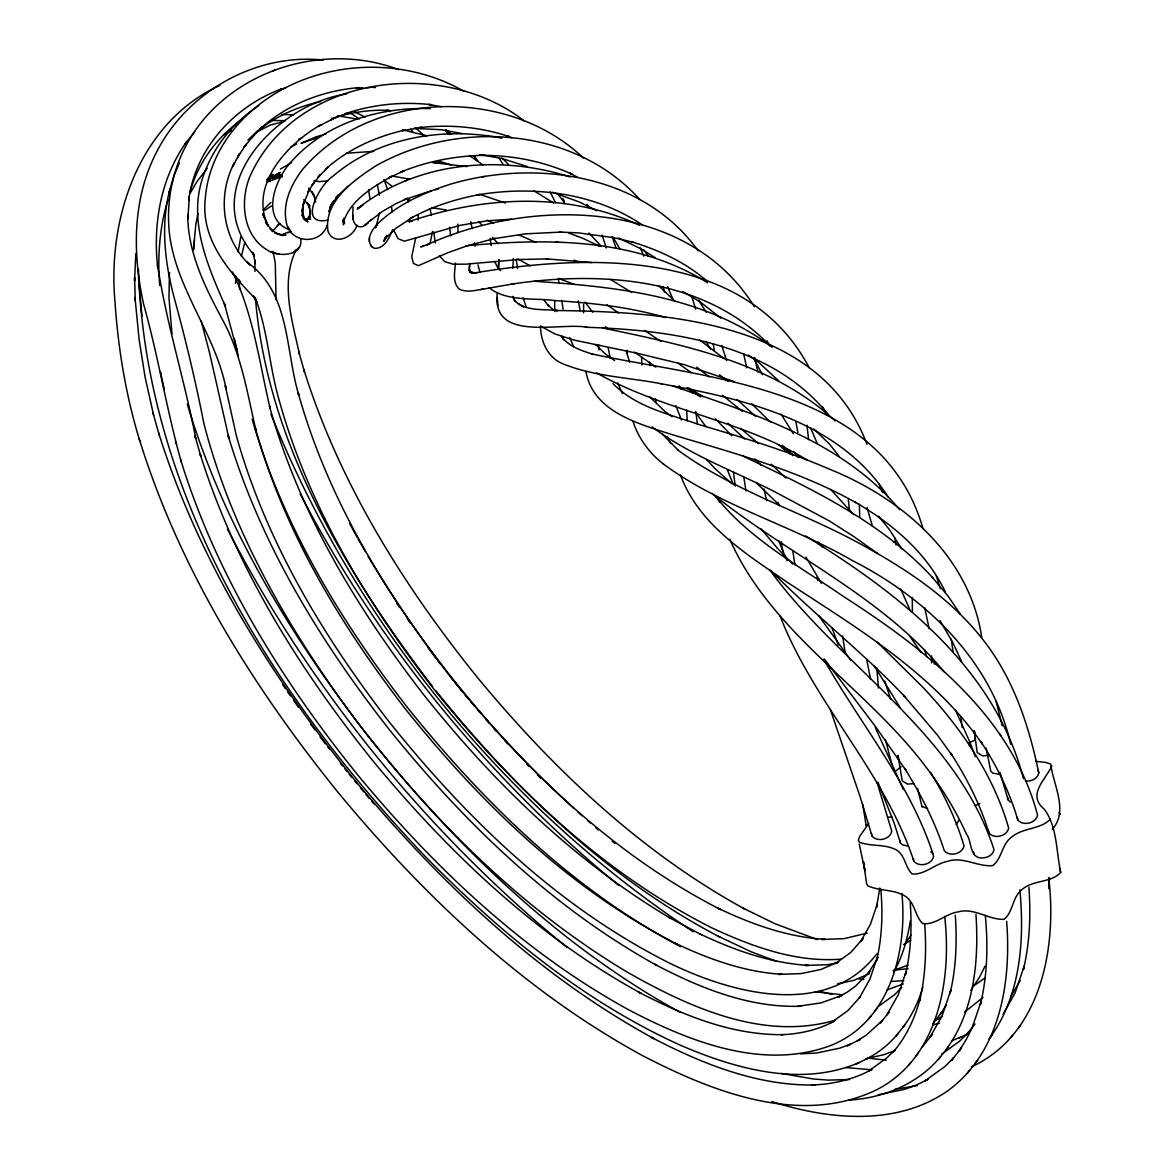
<?xml version="1.0" encoding="UTF-8"?>
<svg xmlns="http://www.w3.org/2000/svg" width="1175" height="1175" viewBox="0 0 1175 1175"><rect width="100%" height="100%" fill="white"/><g stroke="black" fill="none" stroke-linecap="round" stroke-linejoin="round"><path stroke-width="1.5" d="M469.486 271.102L469.515 265.212M626.995 353.528L626.995 350.253M912.417 611.969L912.27 597.517M583.564 312.77L583.652 304.34M418.094 220.107L418.183 214.996M828.213 414.481C770.712 343.144 671.454 329.969 585.429 327.252L587.074 327.267C559.77 321.994 490.798 342.983 497.319 292.59M235.588 283.337L235.749 276.301M371.329 219.431L365.087 225.336L361.959 226.76L358.757 226.657C350.914 223.705 352.97 213.586 353.073 207.079M554.644 300.697L554.806 311.537M302.783 207.241L302.386 215.936L302.783 207.241L302.137 211.236L303.958 201.806L302.842 205.669L309.642 189.028L307.718 192.45L314.401 181.949L312.124 185.062L320.569 174.59L317.984 177.322L328.163 167.129L325.343 169.435C347.785 149.078 376.206 136.506 405.566 129.896L402.526 130.675L421.752 127.429L418.785 127.678C449.144 124.212 480.222 126.812 509.216 136.623L506.895 135.757L511.874 137.783M458.015 232.694L457.824 224.161M513.372 258.412L512.799 268.341M169.464 272.527L168.965 297.51L171.991 333.979M1048.79 888.652L1049.495 878.166M194.507 239.95L193.449 250.055L195.843 224.072L197.958 213.498M135.83 253.594L134.567 280.81L134.596 277.476L135.272 300.785L134.993 297.539L139.12 339.56L145.098 377.116L153.661 415.333M469.471 267.004L469.912 263.406M379.422 213.057L376.103 226.937M455.474 263.024C454.857 271.572 452.125 282.632 459.396 289.226C466.886 292.81 475.508 290.284 483.292 289.123M910.273 921.141C907.482 938.766 902.723 956.406 893.72 971.945M309.26 217.522L310.376 210.384L310.406 214.305L308.981 204.758L309.539 207.343M329.734 208.137L329.103 212.132L331.13 204.803L329.617 208.474L332.789 202.071L330.865 205.507L338.679 194.756L336.094 197.503L348.725 185.606M238.084 251.861L240.816 236.762M241.404 256.282L244.811 242.329M879.811 888.021L876.521 907.453L877.284 904.06L870.455 924.196L860.761 941.381L863.023 938.546L850.568 952.631L835.44 963.5L838.686 961.855L821.017 969.434L800.968 973.62L778.746 974.383L782.168 974.31C744.715 972.107 708.936 959.255 675.317 943.246L677.696 944.494C569.39 889.343 480.311 802.804 405.067 708.584C340.045 624.248 283.865 530.792 255.151 427.524L255.871 430.079C247.073 391.98 241.007 352.632 221.59 317.999C204.509 286.083 187.882 252.155 187.736 215.113L187.882 218.961L189.351 196.387L188.734 200.161C195.197 148.814 234.295 106.014 282.118 88.727L278.857 90.078L285.745 87.846M432.606 231.358L429.947 243.798M170.067 188.911C160.329 224.557 164.852 262.377 174.15 297.642C185.606 339.296 195.579 381.288 203.921 423.661C232.195 532.98 290.122 632.326 357.332 722.126C432.473 819.974 521.627 909.156 628.096 972.636C689.74 1007.504 763.515 1041.153 835.308 1020.194M309.245 218.051L309.774 215.51L307.424 219.328L310.141 216.861L305.177 220.224M415.642 238.231L411.735 256.782L413.409 263.376L418.403 265.682L447.793 252.743L467.077 245.839L495.116 238.422L492.575 238.877L525.416 233.854L561.459 232.077L559.388 232.004L578.923 232.944L614.261 237.761L633.134 242.241L631.651 241.8C659.087 250.113 685.818 262.392 707.453 281.515M166.527 204.803C159.903 228.141 158.17 252.537 158.992 276.698M927.633 808.547L922.199 806.52M1035.763 761.327L1045.926 762.443L1050.7 764.073C1053.197 784.709 1068.809 811.073 1052.271 829.3M385.106 237.482L384.005 241.36L386.825 235.558L383.946 240.772M392.7 229.448C389.557 237.306 384.504 249.203 374.267 248.292L371.682 246.618C365.41 238.378 372.974 228.17 379.128 222.383C399.118 203.554 424.983 192.318 450.833 184.049C536.05 158.933 643.783 174.37 698.126 250.848M922.86 987.22C918.644 1001.541 912.123 1015.362 903.002 1027.214M169.024 192.465L173.9 175.868L179.437 162.855M678.004 450.113C736.049 492.898 806.828 512.946 868.957 548.74C912.725 573.048 954.864 602.452 985.355 642.754C1014.172 680.663 1029.183 726.767 1038.788 772.871C1037.848 778.702 1031.151 781.566 1025.79 781.067M866.533 824.732L866.181 825.908L862.803 804.449M1051.831 765.938C1045.5 779.906 1026.598 794.814 1044.384 809.296C1057.441 826.965 1056.134 851.596 1060.717 872.349C1051.537 882.954 1032.884 879.811 1022.118 889.49C1012.13 896.833 1013.408 911.991 1004.038 919.349C988.425 919.908 973.957 907.262 957.845 911.947C945.655 913.68 935.036 925.518 922.581 923.491C914.884 915.81 914.958 902.679 905.426 896.319C894.116 889.108 879.723 891.267 867.811 885.803L866.607 883.717L863.478 861.701L864.918 870.616L859.292 844.091M189.807 192.715C197.371 164.5 215.128 139.517 238.393 122.038M376.029 227.201L376.837 224.645L375.442 227.906M1050.274 819.181C1040.668 829.55 1022.558 827.582 1011.602 837.114C1001.732 844.076 1002.055 858.602 992.743 865.623C977.6 867.003 962.795 856.12 947.432 861.378C935.227 863.64 924.813 875.052 912.226 873.965C904.956 867.37 905.323 855.077 896.231 849.877C884.907 843.753 871.248 846.705 859.468 842.269L858.337 840.404L859.689 836.35L868.707 823.572M166.879 203.216L168.128 199.868M985.017 966.232L979.451 977.336L970.814 990.334M1020.223 980.567L1011.234 995.695M356.98 225.13C353.602 237.468 333.582 246.471 327.972 231.093C323.536 201.395 353.866 180.216 375.574 166.013C457.853 119.174 574.722 126.841 639.773 199.544M878.092 957.39L867.679 974.207L869.926 971.358L855.488 986.178L847.131 992.199L838.025 997.267L841.285 995.651L820.928 1002.921L797.913 1006.285L801.409 1006.197C749.518 1008.238 699.815 988.013 654.71 964.278L656.942 965.483C551.501 907.217 463.376 821.839 388.382 728.441C319.585 640.522 260.218 542.997 228.126 435.426L228.846 437.893L209.591 352.985L201.233 321.113M910.904 935.094L905.22 944.054M190.159 193.214L196.974 181.582L207.197 168.304M327.208 225.086C320.657 245.825 289.035 243.489 286.245 221.693C282.426 202.746 291.444 183.99 302.709 169.273C371.138 89.315 508.099 86.142 583.476 158.082M859.248 998.074L869.882 979.23L877.343 957.184L876.579 960.562C882.19 937.195 882.895 912.902 880.795 889.049M180.568 459.469C216.376 575.956 282.073 681.162 358.155 775.471C434.633 867.87 523.624 952.352 629.433 1010.221C689.798 1041.755 763.177 1070.777 830.842 1045.456C889.857 1021.986 907.599 951.03 901.886 893.455M940.235 1014.26L946.198 1005.257M139.12 438.539C179.232 568.935 252.801 686.714 338.003 792.317C423.676 895.835 523.389 990.496 641.961 1055.326C712.168 1091.81 800.865 1127.075 877.607 1089.298C938.825 1057.059 951.809 979.069 944.7 916.382M945.978 1049.789C974.339 1011.249 979.025 960.768 975.955 914.414M1003.098 1014.304L1015.112 992.846L1024.159 966.129L1023.396 969.522C1029.917 942.6 1030.828 914.664 1028.903 887.14M989.893 1037.907C1020.664 995.695 1024.644 940.25 1019.841 889.842M771.813 1101.548C828.537 1119.716 896.892 1126.605 948.269 1090.429C1000.366 1052.154 1011.44 981.683 1006.637 921.317M971.299 1066.929C1041.461 1034.72 1057.162 946.903 1048.702 877.622M956.215 824.556L959.138 819.988M272.203 231.666L278.798 224.337M191.407 135.889L184.989 144.231L187.016 141.147C160.667 177.645 152.632 224.44 157.832 268.546L157.553 264.992C166.424 323.551 184.637 380.274 195.74 438.437L195.021 435.896L200.749 456.12L200.058 453.697C235.588 567.393 299.757 670.191 374.179 762.384C449.467 853.329 537.063 936.504 641.242 993.462L638.98 992.288C683.424 1015.479 732.04 1035.175 782.976 1034.661M932.935 1023.484L934.316 1021.736M866.372 1059.027C878.577 1052.829 889.548 1044.032 898.126 1033.354M848.512 1100.108C883.115 1098.302 918.248 1083.849 940.529 1056.663M860.423 996.591L847.851 1010.676L831.268 1022.588L834.529 1020.943C818.285 1029.961 799.749 1034.015 781.302 1034.72M895.879 1036.218L905.249 1024.365M933.978 1022.162L941.616 1012.527M922.493 1046.749L932.186 1034.485L929.939 1037.334L942.188 1015.626L950.81 990.202L950.017 993.58C956.215 967.965 957.096 941.381 955.26 915.178M938.267 1059.527L948.225 1046.94M974.986 1023.998L966.144 1035.175L968.406 1032.311L959.828 1040.991L941.572 1054.239M988.733 1039.361L992.126 1035.058M868.575 1019.019L870.837 1016.169M875.302 1010.515L877.563 1007.695M916.118 1055.767L918.365 1052.932M908.583 1065.27L910.86 1062.42M967.245 1073.26L969.522 1070.425M975.338 1063.052L977.6 1060.217M1018.284 1028.11L1020.546 1025.276M1010.192 1038.333L1012.468 1035.483M384.901 239.083L395.623 228.464L413.394 216.773L410.428 218.388C431.989 206.506 455.665 199.016 479.782 194.477L477.094 194.991C533.332 185.356 594.697 192.597 642.652 225.145M876.814 953.836C826.848 1019.65 730.586 993.272 668.516 962.619L666.152 961.385C555.966 905.279 465.344 817.242 388.793 721.391C322.64 635.587 265.491 540.5 236.278 435.455L225.277 385.694L226.026 388.602C215.583 334.287 176.705 290.122 169.611 234.927C165.455 200.411 173.195 164.529 192.098 135.257C234.589 68.679 325.798 41.859 398.795 69.663M192.289 134.567L194.697 131.938M901.724 987.397L894.718 994.593L879.047 1005.962M983.005 997.443L964.616 1012.057M901.107 766.732L894.953 771.564M263.127 209.928L270.955 202.423M247.91 140.075L253.095 135.14M369.582 221.208L382.874 211.133L395.902 203.686L407.387 198.428L404.376 199.632L431.548 190.673M359.917 206.859L357.215 209.135L362.913 204.979L359.917 206.859C418.52 161.518 500.947 154.777 570.11 176.97M267.856 178.644L273.085 174.267L267.988 178.394M367.643 223.044L364.823 225.38L368.216 222.589M985.575 977.6L973.414 986.001M254.108 133.906C273.055 117.632 296.262 106.705 320.672 101.638M298.67 247.808L293.838 252.669L296.085 249.922C280.164 282.558 292.193 320.702 299.434 354.101L298.714 351.56L304.442 371.785L303.752 369.347C339.281 483.057 403.451 585.855 477.873 678.048C553.146 768.993 640.757 852.169 744.935 909.127L742.659 907.937L774.854 923.682L817.418 939.574M282.573 235.162L285.569 233.017L291.503 232.092L287.611 232.356M267.827 179.79L280.208 172.505L268.208 178.659M910.684 940.455L903.56 944.597M258.764 105.662C234.163 121.671 214.643 145.377 204.421 172.96C186.575 218.447 207.314 265.036 225.424 306.469L224.263 303.15L237.423 351.927L234.354 338.591M264.874 210.31L271.601 205.875M277.359 225.615L280.267 223.72M942.467 1016.316L933.743 1021.222M282.103 235.617L284.893 233.942L282.338 235.47M223.603 135.022L231.46 130.513M280.384 169.053L291.18 162.972M360.035 206.8L357.905 207.99L361.033 206.58M290.577 147.183L296.776 143.893M267.621 179.907L273.511 176.823L280.502 175.648M256.884 131.894L270.588 124.917L282.881 121.862M138.386 269.119C145.612 494.558 272.908 695.894 423.94 855.106C498.508 931.364 582.609 1000.924 680.384 1045.207C735.535 1069 801.394 1087.551 859.322 1062.494M951.647 1040.844L961.708 1036.717M903.355 983.872L886.831 990.011M856.076 1064.109L869.632 1057.412M958.477 1038.333L968.024 1033.618M219.916 85.305C139.149 122.391 107.263 218.197 115.003 301.799C118.117 348.916 125.945 395.784 139.81 440.963M968.67 742.982L975.074 740.059M266.901 179.613L273.129 176.896M867.179 933.126L843.914 938.678L821.692 939.442L825.114 939.383C787.661 937.18 751.883 924.328 718.263 908.319L720.642 909.567C612.337 854.401 523.272 767.862 448.013 673.657C382.991 589.321 326.812 495.85 298.098 392.597L298.817 395.153C285.011 349.562 290.607 292.839 246.956 262.04L249.746 264.918C222.09 239.127 216.934 195.873 234.28 162.899L232.826 166.498L239.612 153.572L237.761 156.921L246.148 144.305L243.93 147.36L253.903 135.243L251.362 137.96L262.906 126.533L260.101 128.868C287.199 104.267 322.846 90.548 359.109 87.596L355.849 88.008L362.884 87.802M869.338 973.693L853.638 980.42L837.628 983.769M975.162 805.58L979.759 803.612M327.752 220.166C296.585 226.364 320.393 183.799 332.716 176.426C378.335 136.917 443.944 126.724 501.916 138.165M272.644 70.97L275.919 69.619M282.397 176.25L273.511 176.823L266.637 179.672L280.59 174.767L274.921 176.412M272.894 176.838L267.973 178.82L273.246 175.971L267.959 178.938L282.22 175.633M404.215 181.361L407.211 180.142M298.421 139.384L301.711 138.062M348.152 112.873L331.056 119.688L334.17 118.249L318.293 126.459L321.289 124.535C287.89 143.262 248.659 185.018 268.12 225.835L266.49 223.735M908.128 965.13L893.103 970.521M267.768 178.953L273.511 176.823M277.917 178.013L266.901 182.081L270.5 180.759M865.534 1058.807L883.953 1054.651L895.277 1050.479M325.872 133.906L315.517 137.02L301.006 143.291L317.03 137.872M344.965 113.799C372.754 104.325 402.496 101.388 431.622 104.722L428.684 104.502L441.154 106.661M331.453 118.528C350.267 112.477 370.169 109.363 389.953 110.406M932.48 1024.997L939.515 1023.175M917.367 1085.568L894.909 1089.357M914.091 783.593L907.599 784.122L902.194 780.876L898.008 755.349M435.014 189.807L438.481 188.94M989.159 755.363L982.652 755.907L977.248 752.646L974.134 730.63M423.617 246.192L420.665 246.868L429.374 243.915L426.452 245.032C531.159 196.959 687.419 198.458 754.35 306.748M838.127 962.545L827.876 964.69L805.139 965.468L808.547 965.395C770.242 963.133 733.641 949.987 699.257 933.611M482.22 176.94L484.923 176.426M268.297 178.82L281.868 177.146M327.693 180.979L318.748 181.611L313.945 180.524M499.125 221.297L501.666 220.841M346.698 93.956C276.801 103.738 196.431 188.059 253.741 254.667L252.522 252.361M284.218 234.368L282.176 234.721L286.024 234.971L278.901 234.354L282.646 235.353L274.656 232.591L278.137 234.368L270.015 228.875L273.07 231.387L265.668 222.692M480.751 289.564L514.151 283.704L511.786 284.086C600.278 270.867 704.912 277.3 770.183 345.935M908.011 968.626L894.248 970.227M934.889 1019.665L939.809 1018.872M878.092 1094.865L904.706 1089.313L916.838 1084.848L928.162 1079.267L924.916 1080.912L945.008 1066.474L953.733 1057.647L951.456 1060.496L961.547 1047.762L959.285 1050.597L966.188 1039.684L972.151 1027.773L981.213 1001.071L980.449 1004.449C987.411 975.309 988.175 944.964 985.267 915.237M346.507 153.191L373.87 151.384M903.766 980.684L891.428 981.389M849.51 1079.517L828.287 1080.133L813.232 1078.973L781.404 1073.421M511.433 219.182L487.052 220.841L460.203 225.306L404.303 241.198L398.09 238.672L394.11 230.976M307.116 219.373L310.699 219.226L305.324 219.24M841.212 959.138C795.96 962.766 751.824 946.551 711.477 927.692L709.098 926.443C598.927 870.337 508.305 782.3 431.754 686.45C365.601 600.645 308.452 505.573 279.239 400.528C269.486 367.496 268.076 332.422 256.062 300.036L257.252 303.341L253.359 295.953L255.562 298.993C229.184 271.66 200.44 239.612 205.346 198.311C207.358 170.14 220.503 143.658 239.362 122.934C294.896 61.952 393.478 50.51 464.008 91.371M366.394 87.699L369.919 87.596M408.224 221.326L412.381 221.208L409.429 221.443C483.424 196.475 567.202 191.305 639.376 225.248M465.917 245.795C547.535 238.143 635.66 237.629 707.585 282.778M430.417 108.629C380.157 106.852 326.635 122.435 292.252 160.667C275.905 176.94 259.704 218.153 288.697 229.419M524.491 121.143C441.624 56.033 294.367 75.523 249.732 176.911C239.847 201.468 242.77 235.867 267.65 250.231C278.225 257.56 303.591 256.018 300.697 238.936M414.995 128.428L441.55 129.735L461.951 133.524M800.66 1053.858L816.463 1053.035L839.787 1048.159L850.421 1044.237L847.175 1045.853L860.35 1039.346L857.089 1040.977L866.269 1035.116L882.352 1020.576L880.09 1023.44L889.196 1011.925L886.963 1014.774L898.243 994.755L906.175 971.343L905.396 974.721C911.11 951.118 911.918 926.62 910.228 902.459M871.894 1069.808L845.868 1067.576M281.927 114.46L293.632 114.871M271.263 120.452L285.452 120.702M555.907 241.903L557.978 241.947M908.393 846.132L902.532 844.884L900.388 842.798L894.248 823.337L877.901 782.08M1000.072 774.442L992.904 773.15L990.775 771.079L986.133 748.093M888.359 817.124L892.236 817.242M433.105 162.517L438.451 162.737M433.046 162.591L466.725 166.586M371.99 87.317L375.515 87.582M842.313 994.799L814.907 991.759M886.185 1060.203L869.294 1058.249M323.301 60.043C255.607 52.992 186.942 91.87 156.437 152.383C132.158 199.28 132.496 254.255 143.747 304.722C158.375 356.627 166.644 410.031 181.273 461.893M534.199 281.251C616.508 286.847 704.324 295.703 772.225 347.286M592.068 262.598L546.184 258.853L548.255 258.897L519.012 259.513L466.078 264.155L453.109 264.199L444.649 261.584L439.377 255.783M433.619 162.106L440.155 162.914M337.416 115.767L356.994 119.057M479.826 154.586L502.033 158.537L527.443 166.6M858.44 978.746L863.845 979.509M661.745 383.858C628.684 377.351 593.816 376.617 562.355 363.574C547.653 357.406 540.706 341.396 540.5 326.239M446.515 210.046L431.768 207.667M409.869 179.173L392.274 176.074M660.893 383.726C743.848 398.81 839.714 420.709 888.05 496.893M602.702 327.957C684.305 345.083 771.931 362.341 835.205 420.885M402.511 129.838L426.613 135.727M819.533 991.215L831.841 994.447M271.146 252.008L279.474 254.285M513.578 298.509L512.697 296.364L515.531 301.446L514.077 300.08C525.225 311.772 543.217 308.863 557.773 310.567L555.907 310.523C667.532 311.698 821.222 321.906 866.974 444.356M665.667 317.529C629.771 307.16 592.435 302.9 555.232 300.609C533.391 297.672 507.629 301.931 489.123 287.875M552.514 192.289L579.246 201.953L593.551 209.047M438.202 160.887L451.303 165.043M480.487 194.609L505.426 203.011M776.631 961.4L751.442 951.897L717.705 935.976M672.129 385.738C753.439 413.762 842.563 441.11 899.653 509.7M568.817 233.091L582.154 237.996L599.808 246.368M558.345 278.328L574.237 284.423M303.135 218.55L307.027 220.048L303.591 217.801L305.985 220.782L302.313 215.407L304.325 218.697L302.562 211.911M734.067 381.537L683.923 364.573L638.642 353.587L573.958 340.045L554.997 333.979L540.706 326.195M618.564 238.04L640.845 248.748L655.298 257.707M518.616 234.75L535.727 242.373M743.07 456.135C810.574 488.433 880.56 521.142 932.113 577.116L932.965 578.129M534.082 190.864L553.41 202.893M487.258 220.151L493.573 223.309M387.133 110.083L390.218 111.654M574.061 260.116L578.776 262.495M354.733 111.845L365.102 117.148M530.263 265.902L517.764 258.926M682.822 291.591L700.579 302.181L720.833 318.175M720.025 937.209C607.901 878.503 514.782 788.939 436.028 690.988M668.722 917.322L701.622 934.874M680.707 946.727C572.137 889.387 482.661 801.57 406.55 706.381C340.06 620.033 282.25 524.637 252.17 419.196M577.762 177.352L570.081 173.224L571.917 174.164C543.834 161.416 512.99 155.291 482.191 155.364L484.849 155.262C456.179 155.805 427.538 161.048 400.969 172.02L403.965 170.816L388.617 177.998L391.598 176.309C372.739 187.295 350.356 200.073 343.438 222.237L343.893 218.242L343.467 224.822L343.452 220.827L343.776 222.442M469.442 155.599L482.852 164.897M680.002 1012.277C556.597 944.245 453.829 843.9 366.688 734.243C289.858 634.911 223.338 525.093 187.28 404.082M610.501 279.488L631.577 292.413M518.351 303.899L523.786 306.983L522.185 306.058M807.504 460.218C742.057 419.974 662.95 410.78 596.783 372.96M689.299 388.191L703.282 396.827M351.031 113.402L359.271 118.983M670.866 918.468C574.046 861.202 492.442 781.272 422.794 693.602C356.289 607.343 298.832 511.757 269.457 406.153L270.206 408.694C259.264 362.708 253.624 314.885 232.532 271.954M593.566 208.9L596.518 210.766M693.133 931.672C505.03 807.313 355.32 623.352 270.984 414.29M805.521 535.947C898.772 593.316 994.77 667.429 1023.44 778.687M655.885 367.129L634.5 352.103M407.123 198.355L409.987 200.264M687.023 387.882L700.462 396.886M644.62 330.454L661.04 341.558M606.887 304.81L618.593 312.888M748.196 354.982L758.257 362.032L778.658 380.832M614.643 360.593L605.198 353.851L595.461 344.422M877.534 553.469L853.99 536.681L829.197 520.848L773.958 491.356C732.906 470.734 689.02 454.49 651.963 426.848M677.946 363.104L691.311 372.725M671.953 416.582L665.065 411.558L649.511 396.665M893.558 541.66L894.381 542.277M633.046 421.458C638.377 438.216 649.261 452.933 663.053 463.758M699.698 340.03L724.358 358.742M383.799 180.025L391.98 186.237M696.658 367.188L709.406 376.925M719.526 374.869L728.118 381.508M778.717 444.928L790.114 453.814M662.773 463.552C720.099 506.205 790.863 524.946 852.345 560.548C926.355 598.119 991.744 660.908 1010.676 744.201M781.478 447.117L789.997 453.77M618.755 885.451C487.742 778.217 378.556 644.003 300.183 493.926M567.099 947.549C427.083 833.134 310.582 689.607 227.407 529.058M445.942 129.647L451.376 134.053M722.434 395.241L742.115 411.206M612.131 841.168L614.863 843.415M740.544 428.346L758.565 443.636M553.748 310.112L547.741 305.015L548.901 306.367L544.172 300.315M731.643 483.557L714.87 468.517L706.542 459.498M711.815 493.28C787.705 554.82 880.942 595.108 944.112 671.806M587.559 820.532L590.291 822.882M595.74 827.567L598.457 829.902M813.849 429.007L829.609 444.15L839.141 456.355M415.01 127.487L424.058 135.477M782.315 445.369L793.243 455.107M498.288 243.71L492.325 237.497M563.031 338.576L563.912 339.869L561.43 336.168C568.553 346.698 581.537 350.547 593.023 354.351L591.774 353.954C711.33 379.378 882.748 387.324 923.051 528.853M573.988 808.473C493.383 735.315 423.896 649.922 368.157 556.436M578.056 812.131L582.11 815.788M737.033 399.515L755.598 416.347M877.255 642.182L922.493 686.876C960.46 727.237 993.345 774.296 1008.679 828.111C1007.092 836.321 994.27 839.391 988.983 833.002C980.317 804.713 966.922 778.1 950.81 753.337L952 755.246L937.577 735.286L903.604 695.35L904.882 696.702C862.773 652.198 814.187 614.51 771.182 570.947M779.598 505.338L756.377 482.881M678.269 450.319L662.48 434.221M727.854 423.206L744.759 439.039M658.499 285.569L674.964 301.211M771.299 464.213L785.913 478.122M303.591 217.801L307.938 221.958L305.206 219.328M930.762 851.625L932.921 853.696L933.611 856.34C932.039 864.565 919.203 867.62 913.9 861.246C884.437 771.534 813.776 703.223 779.936 615.627M680.472 474.979C698.596 524.461 745.846 553.792 787.235 582.257C857.941 628.508 933.185 673.407 982.359 744.069L981.154 742.174C997.12 766.144 1009.707 792.347 1017.844 819.988C1023.161 826.377 1035.983 823.308 1037.554 815.083C1011.543 716.221 926.267 649.746 844.208 596.973C799.235 566.042 749.283 539.237 714.988 495.644M830.402 709.788L860.188 796.944L872.07 836.115C877.387 842.504 890.195 839.435 891.781 831.21L877.182 782.785M729.778 539.193C772.43 635.998 871.321 689.931 931.364 774.384C945.067 793.081 956.964 813.041 966.496 834.162C971.842 840.874 969.346 855.679 979.7 857.823C985.414 858.602 992.904 856.002 994.006 849.657C955.716 731.261 839.787 666.563 769.801 569.948M500.594 270.632L498.009 268.135L494.616 261.467M612.998 383.623C636.057 407.343 670 414.408 700.168 424.895C743.731 437.864 787.382 450.921 829.139 469.031C901.886 498.156 969.698 556.127 981.742 637.438M502.092 158.096L508.481 164.309M999.94 772.342L1008.223 800.013L1010.353 802.084M751.574 403.613L770.727 422.383M754.747 458.911L761.224 465.271M303.679 199.721L309.921 205.992L307.101 203.099L309.818 208.621M526.518 763.897L528.926 766.335M537.357 774.868L540.97 778.526M830.754 489.476L853.667 514.694M792.758 564.044L777.424 548.27L761.194 528.956M715.457 418.858L731.761 435.778M818.152 542.512L822.911 547.491L818.343 542.16M233.149 274.083L240.625 281.882M605.507 326.694L607.857 329.162M586.986 204.523L590.496 208.269M588.954 233.032L601.189 246.221M410.545 129.147L412.778 131.556M493.559 728.338L495.894 730.909M505.235 741.19L507.571 743.775M787.984 450.304L792.831 455.709M473.598 155.673L478.019 161.166M478.724 221.664L482.235 225.527M1059.101 812.454L1060.305 814.539M477.535 709.92L479.826 712.549M485.539 719.129L488.976 723.066M371.652 801.262L373.944 803.906M446.265 130.616L449.687 134.596M688.08 387.97L692.736 393.419M932.113 577.116L948.034 596.063L960.416 614.305M465.212 695.159L468.575 699.184M470.808 701.872L474.171 705.896M354.762 781.037L357.024 783.74M360.387 787.779L363.765 791.832M366.027 794.52L369.391 798.574M705.911 426.672L695.262 412.058M878.577 516.163L889.328 529.44L901.636 548.754M557.464 193.522L564.749 203.172M450.936 677.49L453.109 680.222M455.298 682.939L457.486 685.671M459.66 688.403L461.848 691.135M340.471 763.236L342.659 765.982M344.863 768.714L347.051 771.461M349.254 774.207L351.442 776.954M432.679 686.758C346.126 573.224 267.151 442.843 255.357 297.407M794.065 451.964L798.515 457.589M585.003 302.166L592.846 312.271M435.94 658.176L427.568 647.028M438.069 660.952L440.184 663.713M320.07 736.872L325.402 743.834M327.546 746.61L329.676 749.4M643.562 249.746L648.585 256.341M850.92 660.409L818.696 615.671M342.557 220.151L344.686 223.059L342.924 220.489M308.658 188.029L314.048 195.388L312.036 191.892L315.297 199.442M310.729 724.211L314.856 729.851M824.395 659.131L876.256 727.589L905.896 770.359L904.721 768.45C920.73 794.403 934.992 821.619 944.318 850.729C949.606 857.118 962.413 854.049 964.014 845.838C956.274 819.959 944.612 795.328 930.512 772.328M910.184 636.806L921.244 652.639M407.343 618.873L410.325 623.117M287.464 691.62L290.46 695.879M293.456 700.138L298.45 707.262M940.015 620.606L952.793 642.534L961.591 661.598M705.955 341.338L710.464 349.048M445.707 130.807L447.704 133.759M396.665 603.23L399.529 607.504M282.617 684.467L285.496 688.756M613.13 237.218L620.224 249.629M698.567 300.213L706.381 312.374M874.141 665.652L900.212 707.732M999.587 733.817L1000.792 735.726M781.023 414.07L793.301 433.692M499.331 158.419L503.076 164.412M969.243 745.009L970.418 746.918M679.077 385.797L680.971 388.896M821.398 583.299L805.933 557.053M288.139 227.098L290.798 231.446M370.713 244.988L371.682 246.618M823.778 659.307C860.262 723.947 909.479 782.344 932.921 853.696M766.893 340.779L768.685 343.878M358.169 539.105L365.44 551.707M822.676 406.947L826.715 414.951M474.215 155.996L476.844 160.637M753.527 357.89L762.355 374.634M717.998 499.096L719.673 502.151M349.548 523.389L357.273 537.533M562.81 198.443L564.411 201.38M668.222 288.007L667.606 286.803L673.172 299.816M550.15 191.863L555.481 202.673M809.252 367.834C746.477 248.557 589.262 253.829 474.465 272.938L476.933 272.938L471.572 272.321L473.672 273.202L469.868 271.352L471.469 273.143L469.119 269.942L470.162 272.483L469.089 267.929M955.393 709.95L969.977 742.336L975.279 756.715M622.471 393.434L617.624 382.903M875.213 727.369L903.355 789.482M264.272 217.448L262.583 213.806L268.12 225.835M945.17 591.583C926.429 552.529 892.236 523.536 855.253 502.268L855.87 502.592C798.016 470.103 733.45 453.036 670.337 434.089C637.379 423.441 592.817 411.25 585.943 371.432M900.799 589.072L910.566 611.352M640.346 247.998L643.768 256.121M252.654 252.831L254.123 256.077L253.492 253.653M777.953 502.357L779.422 505.632M681.5 420.048L675.831 405.654M569.625 337.504L573.664 346.625M667.547 436.836L670.308 443.239M810.5 427.7L817.168 443.269M408.43 219.622L409.399 221.869M879.062 484.071L882.616 492.501M778.555 540.515L787.03 560.681M727.472 470.044L733.376 484.702M612.116 236.616L616.141 248.366M526.224 307.027L523.139 297.877M838.348 645.075L832.15 628.331M602.114 235.088L606.256 247.954M384.107 180.127L387.662 189.601M691.605 296.1L695.673 309.128M936.343 575.912L940.352 588.763M721.744 345.406L726.591 360.534M884.79 681.059L890.723 699.36M273.011 251.362L275.273 262.98L276.052 299.698M158.596 432.752C198.458 560.372 270.485 675.742 354.027 779.216C438.51 881.294 536.843 974.648 653.755 1038.582L651.493 1037.393C701.989 1063.786 757.346 1086.053 815.244 1084.995L811.778 1085.054C832.517 1084.261 853.329 1079.707 871.586 1069.588L868.34 1071.218L886.978 1057.823L895.071 1049.642L892.794 1052.492C906.498 1036.805 915.31 1017.433 920.392 997.355L919.628 1000.748C925.665 975.764 926.517 949.841 924.725 924.299M315.532 199.677L314.709 197.106L315.634 202.144M924.534 649.834L926.737 656.825M626.378 351.575L629.624 362.12M1059.453 868.149L1060.717 872.349M867.062 507.585L872.408 526.18M175.413 441.271L176.147 443.812M152.941 412.778L159.271 435.191M1007.518 797.37L1008.223 800.013M988.263 830.373L988.983 833.002M477.946 264.786L480.061 272.644M899.683 840.169L900.388 842.798M913.195 858.602L913.9 861.246M1038.098 770.227L1038.788 772.871M885.48 739.78L891.898 764.617M871.38 833.472L872.07 836.115M1017.168 817.345L1017.844 819.988M973.59 851.919L974.281 854.563M996.194 701.548L1002.246 725.827M917.543 788.41L922.081 806.975M377.337 184.387L379.407 195.167M253.183 252.449L255.269 263.523L254.858 259.983L254.975 271.454M763.985 488.962L766.717 500.668M754.673 357.787L757.934 372.049M610.251 358.331L608.209 347.903M817.124 577.204L817.918 580.729M161.195 375.354L160.505 372.328L164.25 389.278M924.74 607.739L929.131 628.669M743.687 353.866L746.712 367.79M663.332 286.876L664.433 291.943M368.524 189.601L369.89 198.487M430.094 208.739L431.387 215.451M735.227 486.127L733.494 472.115M894.88 538.033L896.084 544.877M450.745 235.881L449.511 227.186M236.733 348.916L238.349 356.921M866.607 659.19L870.602 679.4M578.276 300.932L580.2 310.655M795.828 421.634L797.884 432.4M470.837 221.84L472.144 228.728M655.415 398.78L656.047 402.247M845.031 651.817L842.622 635.939M561.723 300.462L563.133 309.231M792.714 550.62L794.961 564.808M435.352 243.122L433.737 232.018M713.269 343.893L714.312 350.561M409.106 219.593L409.488 222.06L409.326 219.299M743.834 477.212L745.963 490.886M558.433 279.532L558.962 282.999M491.268 245.56L490.166 238.378M516.163 259.132L517.587 268.532M951.192 639.141L953.057 651.449M781.36 541.807L783.358 555.687M898.053 755.643L898.757 760.71M649.467 362.164L649.951 365.66M474.524 242.74L475.008 246.207M961.796 724.123L962.252 727.56M695.835 411.735L697.392 424.204M974.398 731.379L975.279 738.62L974.486 731.526M934.125 660.497L934.551 664.095M391.539 206.8L392.142 211.882M960.944 716.897L961.576 722.317M806.99 425.247L808.606 439.656M598.501 344.539L599.074 349.93M848.247 498.788L849.54 511.066M497.216 297.495L497.994 305.808M138.474 277.55L141.984 316.354M333.906 200.705L334.141 203.378M407.666 199.016L407.945 202.203M159.154 278.46L159.741 285.481M352.853 214.922L352.941 219.417M876.814 667.679L878.415 688.051M859.439 505.059L859.366 504.148L859.733 516.736M686.641 410.002L687.272 420.826M239.201 280.179L239.656 289.329M641.8 365.014L641.609 356.627M369.347 237.938L369.42 241.786M931.584 662.906L931.555 655.914M498.758 259.675L498.553 267.797L498.758 259.69"/></g></svg>
